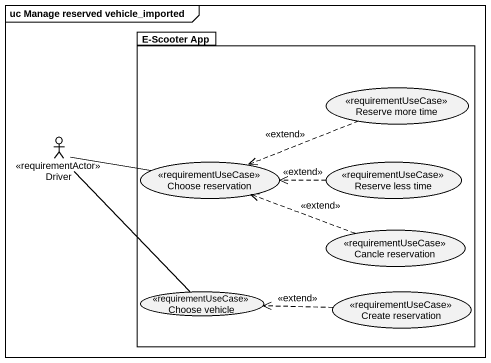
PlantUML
@startuml
mainframe uc Manage reserved vehicle_imported
package "E-Scooter App" as E_Scooter_App {
  usecase "Reserve more time" as Reserve_more_time <<requirementUseCase>>
  usecase "Choose reservation" as Choose_reservation <<requirementUseCase>>
  usecase "Reserve less time" as Reserve_less_time <<requirementUseCase>>
  usecase "Cancle reservation" as Cancle_reservation <<requirementUseCase>>
  usecase "Choose vehicle" as Choose_vehicle <<requirementUseCase>>
  usecase "Create reservation" as Create_reservation <<requirementUseCase>>
}
actor Driver <<requirementActor>>
Reserve_more_time .left.> Choose_reservation : <<extend>>
Driver -right- Choose_reservation
Driver -- Choose_vehicle
Reserve_less_time .left.> Choose_reservation : <<extend>>
Cancle_reservation .left.> Choose_reservation : <<extend>>
Create_reservation .left.> Choose_vehicle : <<extend>>
@enduml
